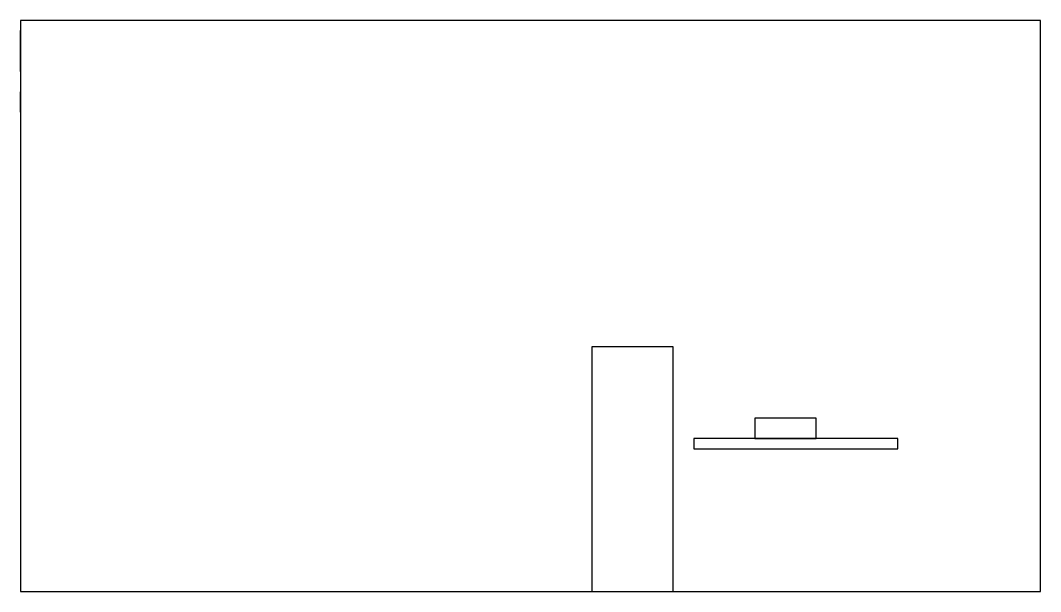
# Model space of a CAD drawing. Header units: metres. Extents: x 0 to 5, y 0 to 2.8.
import ezdxf

# ---------------------------------------------------------------- set-up
doc = ezdxf.new("R2010")
doc.units = ezdxf.units.M

msp = doc.modelspace()

# ---------------------------------------------------------------- linework, layer by layer
at = {"layer": 'AMBIENTE'}
msp.add_lwpolyline([(0, 0), (5, 0), (5, 2.8), (0, 2.8)], close=True, dxfattribs=at)
at = {"layer": 'EQUIPAMENTO'}
msp.add_lwpolyline([(3.6, 0.75), (3.9, 0.75), (3.9, 0.85), (3.6, 0.85)], close=True, dxfattribs=at)
at = {"layer": 'INSUFLAMENTO'}
msp.add_line((0, 2.35), (0, 2.45), dxfattribs=at)
at = {"layer": 'OBSTACULO'}
msp.add_lwpolyline([(3.3, 0.7), (4.3, 0.7), (4.3, 0.75), (3.3, 0.75)], close=True, dxfattribs=at)
at = {"layer": 'PESSOA'}
msp.add_lwpolyline([(2.8, 0), (3.2, 0), (3.2, 1.2), (2.8, 1.2)], close=True, dxfattribs=at)
at = {"layer": 'RETORNO'}
msp.add_line((0, 2.55), (0, 2.75), dxfattribs=at)

doc.saveas('drawing.dxf')
